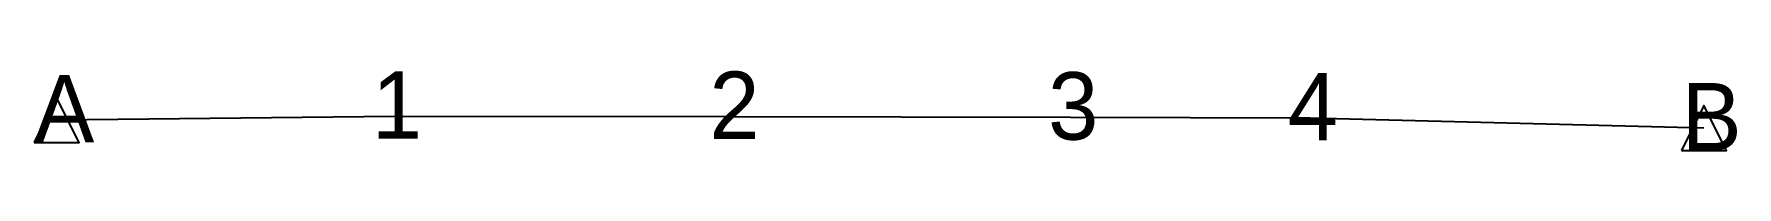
# Model space of a CAD drawing. Header units: metres. Extents: x -5 to 373, y -7 to 11.
import ezdxf

# ---------------------------------------------------------------- set-up
doc = ezdxf.new("R2010")
doc.units = ezdxf.units.M
doc.layers.add('shiti', color=10, linetype='CONTINUOUS')
doc.layers.add('zhuji', color=50, linetype='CONTINUOUS')

msp = doc.modelspace()

# ---------------------------------------------------------------- linework, layer by layer
at = {"layer": 'shiti'}
for points in [[(-5, -5), (5, -5), (0, 5), (-5, -5)], [(0, 0), (75, 0.83), (149.9, 0.76), (225.1, 0.62), (278.3, 0.45), (365.7, -1.77)], [(360.7, -6.77), (370.7, -6.77), (365.7, 3.23), (360.7, -6.77)]]:
    msp.add_lwpolyline(points, dxfattribs=at)

# ---------------------------------------------------------------- texts
at = {"layer": 'zhuji'}
for s, p in [('A', (-5, -5)), ('1', (70, -4.17)), ('2', (144.9, -4.24)), ('3', (220.1, -4.38)), ('4', (273.3, -4.55)), ('B', (360.7, -6.77))]:
    msp.add_text(s, height=15, dxfattribs=at).set_placement(p)

doc.saveas('drawing.dxf')
